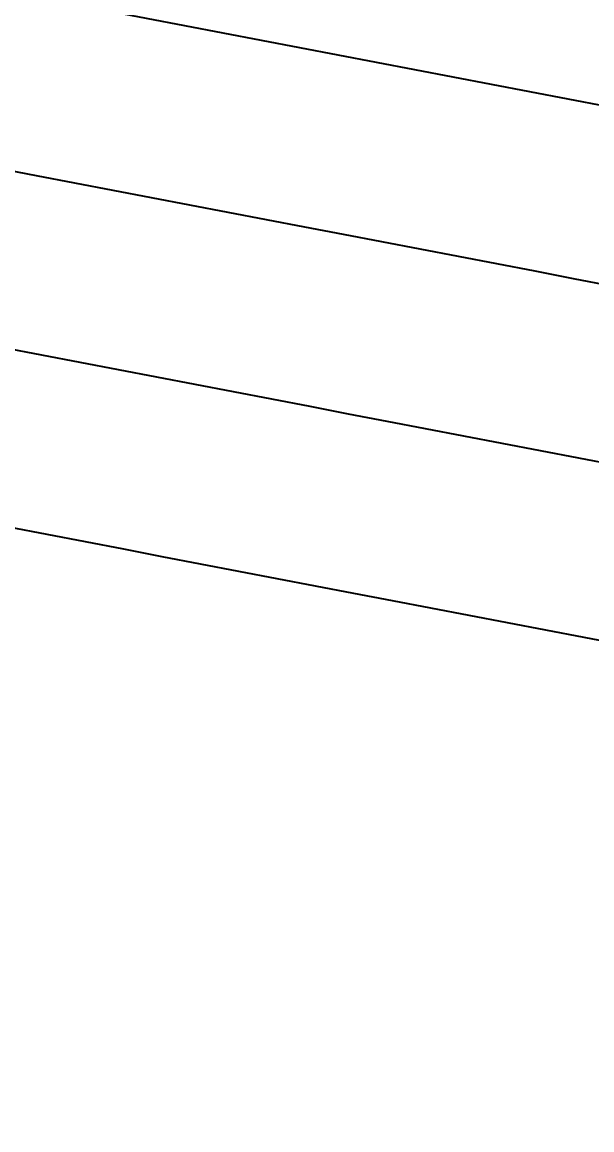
# Model space of a CAD drawing. Header units: inches. Extents: x 0 to 1813292486, y 0 to 3473589894.
# Drawn here: x 600497347.3 to 600497564, y 3473210060.3 to 3473210481.7 of the extents above; entities that cross this region are included whole.
import ezdxf

# ---------------------------------------------------------------- set-up
doc = ezdxf.new("R2010")
doc.units = ezdxf.units.IN
doc.header["$LTSCALE"] = 1000
doc.header["$MEASUREMENT"] = 0
for name, color, linetype in [('A-Anno-Note', 241, 'Continuous'), ('AX-MALL-DIM-P02$0$A-Anno-Note', 241, 'Continuous'), ('AX-MALL-P02-200$0$A-Anno-Note', 241, 'Continuous'), ('AX-MALL-WALL-P02$0$A-Anno-Note', 241, 'Continuous'), ('AX-MALL-WALL-P02-QT$0$A-Curt', 151, 'Continuous'), ('AX-MALL-WALL-P02-QT$0$A-Detl-Patt', 8, 'Continuous'), ('AX-MALL-WALL-P02-QT$0$A-Detl-Thin', 131, 'Continuous')]:
    doc.layers.add(name, color=color, linetype=linetype)
doc.styles.add('AX-MALL-DIM-P02$0$_TCH_DIM', font='gbenor.shx')

# ---------------------------------------------------------------- blocks, each defined once
blk = doc.blocks.new('AX-MALL-WALL-P02-QT$0$tj')
at = {"layer": 'AX-MALL-WALL-P02-QT$0$A-Detl-Patt'}
h = blk.add_hatch(dxfattribs=at)
h.set_pattern_fill('STEEL', color=256, scale=100, angle=50.4318)
h.set_pattern_definition([(75, (-14278.2, 156289.83), (-153.340725, 41.08752), []), (75, (-14317.88, 156358.57), (-153.340725, 41.08752), [])])
edge = h.paths.add_edge_path()
edge.add_line((88101.27, 47666.64), (87883.94, 47459.85))
edge.add_line((87883.94, 47459.85), (91571.55, 43584.64))
edge.add_arc((262949.39, 558937.71), 543101.41, 251.6057364, 260.0288667)
edge.add_arc((172180.85, -2862.15), 27100, 64.712866, 96.931605, ccw=False)
edge.add_arc((262948.97, 558936.32), 543099.97, 261.6155115, 271.7251478)
edge.add_line((279298.98, 16082.52), (279298.98, 16382.65))
edge.add_arc((262948.97, 558936.32), 542799.97, 261.6202036, 271.7261014, ccw=False)
edge.add_arc((172180.85, -2862.15), 27400, 64.806318, 96.838159)
edge.add_arc((262949.39, 558937.7), 542801.41, 251.6136389, 260.0241733, ccw=False)
edge.add_line((91737.26, 43845.69), (88101.27, 47666.64))
blk.add_lwpolyline([(88103.03, 47737.33), (87813.25, 47461.6), (91543.93, 43541.13, 0.036779), (168908.95, 23989.25, -0.141654), (183742.1, 21592.71, 0.044166), (279348.98, 16034), (279348.98, 16434.18, -0.044144), (183859.05, 21979.79, 0.140545), (168919.85, 24393.47, -0.036705), (91764.88, 43889.2), (88103.03, 47737.33)], format="xyb", dxfattribs=at)
blk.add_lwpolyline([(88101.27, 47666.64), (87883.94, 47459.85), (91571.55, 43584.64, 0.036769), (168910.3, 24039.78, -0.141514), (183756.74, 21641.09, 0.04414), (279298.98, 16082.52), (279298.98, 16382.65, -0.044124), (183844.46, 21931.4, 0.140683), (168918.46, 24342.94, -0.036714), (91737.26, 43845.69)], format="xyb", close=True, dxfattribs=at)
blk = doc.blocks.new('AX-MALL-WALL-P02-QT')
at = {"layer": 'AX-MALL-WALL-P02-QT$0$A-Curt'}
for radius, start in [(539799.99, 238.6432614), (539866.66, 238.643251), (539933.32, 238.6432404), (539999.99, 238.64323)]:
    blk.add_arc((600585645.74, 3473560475.31), radius, start, 238.7441526, dxfattribs=at)
at = {"layer": 'AX-MALL-WALL-P02-QT$0$A-Detl-Thin', "rotation": 339.5681613091762}
blk.add_blockref('AX-MALL-WALL-P02-QT$0$tj', (600144118.7, 3473128496.29), dxfattribs=at)
blk = doc.blocks.new('AX-MALL-WALL-P02')
at = {"layer": 'AX-MALL-WALL-P02$0$A-Anno-Note'}
blk.add_blockref('AX-MALL-WALL-P02-QT', (0, 0), dxfattribs=at)
blk = doc.blocks.new('AX-MALL-DIM-P02')
at = {"layer": 'AX-MALL-DIM-P02$0$A-Anno-Note', "style": 'AX-MALL-DIM-P02$0$_TCH_DIM', "width": 0.7}
blk.add_text('过水孔', height=607.66, rotation=339.5682, dxfattribs=at).set_placement((600304028.57, 3473098538.62))
blk = doc.blocks.new('AX-MALL-P02-200')
at = {"layer": 'AX-MALL-P02-200$0$A-Anno-Note'}
blk.add_blockref('AX-MALL-WALL-P02', (0, 0), dxfattribs=at)
blk.add_blockref('AX-MALL-DIM-P02', (0, 0), dxfattribs=at)

msp = doc.modelspace()

# ---------------------------------------------------------------- block references
at = {"layer": 'A-Anno-Note', "rotation": 20.43183869077545}
msp.add_blockref('AX-MALL-P02-200', (1250392458.53, 9048125.68), dxfattribs=at)

doc.saveas('drawing.dxf')
